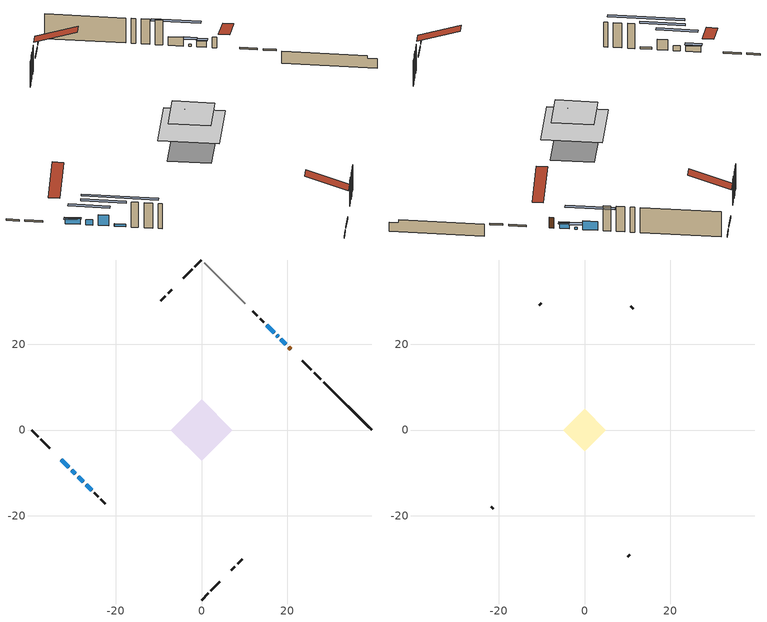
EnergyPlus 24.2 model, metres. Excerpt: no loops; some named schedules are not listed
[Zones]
conditioned space
 floor outside (Floor1 construction): -0.77,0 0,0.77 0.77,0 0,-0.77 z0.23
 floor adiabatic (AdiabaticFloorConstruction): -7.17,0 0,7.17 7.17,0 0,-7.17 z2.67
 floor foundation (Slab1 construction): -5.18,0 0,5.18 5.18,0 0,-5.18 z-2.12
 wall outside (RimJoist1 construction): 0,-39.61 1.53,-38.08 / -39.61,0 -38.08,-1.53 / 0,39.61 -1.53,38.08 / 27.78,11.82 26.26,13.35 z0.23:0.53
 wall outside (RimJoist2 construction): 2.18,-37.42 4.28,-35.33 / -37.42,-2.18 -35.33,-4.28 / -2.18,37.42 -4.28,35.33 / 25.6,14.01 23.51,16.1 z0.23:0.53
 wall outside (AdiabaticWallConstruction 1): 20.85,18.76 20.28,19.32 z0.23:2.26
 wall outside (AdiabaticWallConstruction): 19.63,19.98 18.51,21.09 z0.23:1.37; -32.67,-6.94 -30.91,-8.7 z0.23:1.35; 17.86,21.75 17.56,22.04 z0.23:0.64; 16.91,22.7 15.15,24.46 z0.23:1.93; -30.25,-9.35 -29.43,-10.18 z0.23:1.22; -28.77,-10.83 -27.55,-12.06 z0.23:2.31; -26.89,-12.71 -25.6,-14.01 z0.23:0.69
 wall outside (Wall1 construction): 6.94,-32.67 7.79,-31.81 / -24.94,-14.66 -24.09,-15.52 / -6.94,32.67 -7.79,31.81 / 14.49,25.11 13.64,25.97 z0.23:5.11
 wall outside (Wall2 construction): 8.45,-31.16 9.45,-30.15 / -23.43,-16.17 -22.42,-17.18 / -8.45,31.16 -9.45,30.15 / 12.98,26.62 11.97,27.63 z0.23:5.11
 wall foundation (FoundationWall1 construction): 28.44,11.16,-2.12 28.44,11.16,0.23 38.49,1.12,0.23 38.49,1.12,-0.3 39.61,0,-0.3 39.61,0,-2.12
 wall adiabatic (Wall5 construction): 10.18,29.43 0.66,38.95 z0.23:5.11
 window (WindowConstruction): 19.63,19.98 18.51,21.09 z0.23:1.37
 window (WindowConstruction 1): -32.67,-6.94 -30.91,-8.7 z0.23:1.35
 window (WindowConstruction 5): 17.85,21.75 17.57,22.04 z0.23:0.64
 window (WindowConstruction 2): 16.91,22.7 15.15,24.46 z0.23:1.93
 window (WindowConstruction 3): -30.25,-9.35 -29.43,-10.18 z0.23:1.22
 window (WindowConstruction 4): -28.77,-10.83 -27.55,-12.06 z0.23:2.31
 window (WindowConstruction 6): -26.89,-12.71 -25.6,-14.01 z0.23:0.69
 door (Door): 20.85,18.76 20.28,19.32 z0.23:2.26
 ceiling adiabatic (AdiabaticFloorConstruction): 0,-7.17 7.17,0 0,7.17 -7.17,0 z2.67
attic - vented
 floor to conditioned space (Floor2 construction Reversed): -4.96,0 0,4.96 4.96,0 0,-4.96 z5.11
 floor to conditioned space (Floor3 construction Reversed): -1.7,0 0,1.7 1.7,0 0,-1.7 z5.11
 wall outside (Wall3 construction): 10.11,-29.49 10.6,-29.01 / -21.77,-17.84 -21.28,-18.32 / -10.11,29.49 -10.6,29.01 / 11.32,28.29 10.83,28.77 z0.23:5.11
 roof outside (Roof1 construction): 6.28,-33.33,5.11 1.18,-28.22,7.51 -0.17,-29.57,7.51 4.93,-34.67,5.11; -33.33,-6.28,5.11 -28.22,-1.18,7.51 -29.57,0.17,7.51 -34.67,-4.93,5.11; -6.28,33.33,5.11 -1.18,28.22,7.51 0.17,29.57,7.51 -4.93,34.67,5.11; 21.5,18.1,5.11 16.4,13,7.51 17.74,11.65,7.51 22.85,16.76,5.11
shading: 18.41,21.2 19.73,19.87 20.16,20.3 18.84,21.63 z1.52; -30.8,-8.8 -32.77,-6.83 -33.21,-7.26 -31.24,-9.23 z1.5; 16.92,22.68 18.5,21.11 19.04,21.64 17.46,23.22 z1.55; 13.1,26.51 18.96,20.65 19.39,21.08 13.53,26.94 z4.83; -27.38,-12.23 -32.3,-7.3 -32.73,-7.73 -27.81,-12.66 z4.12; -25.5,-14.11 -30.82,-8.78 -31.25,-9.22 -25.93,-14.54 z5.21; -21.72,-17.89 -30.77,-8.83 -31.2,-9.26 -22.15,-18.32 z6.18
[Building]
Building 1: Terrain=Suburbs
[Site:Location]
Montreal Intl AP_QC: Latitude {deg}=45.47; Longitude {deg}=-73.74; Time Zone {hr}=-5; Elevation {m}=36; Keep Site Location Information=Yes
[Site:GroundTemperature:Shallow]
2.07863, -0.316383, -0.508184, 0.628371, 5.19101, 9.73239, 13.6695, 16.1636, 16.3755, 14.347, 10.5102, 6.10817
[Site:WaterMainsTemperature]
Calculation Method=Schedule; Temperature Schedule=mains temperature schedule
[Material] Roughness=Rough; Thermal Absorptance=0.9
Name | Thickness {m} | Conductivity {W/m-K} | Density {kg/m3} | Specific Heat {J/kg-K} | Solar Absorptance | Visible Absorptance
asphalt or fiberglass shingles | 0.00635 | 0.162714 | 1121.4 | 1465.45 | 0.4 | 0.4
ceiling loosefill ins | 0.254 | 0.0480833 | 16.02 | 1046.75 | 0.7 | 0.7
ceiling loosefill ins 1 | 0.169333 | 0.0480833 | 16.02 | 1046.75 | 0.7 | 0.7
ceiling stud and cavity | 0.1397 | 0.377791 | 65.682 | 1177.47 | 0.7 | 0.7
ceiling stud and cavity 1 | 0.1397 | 0.0839547 | 65.682 | 1177.47 | 0.7 | 0.7
concrete 4.0 in. | 0.1016 | 1.803125 | 2242.8 | 837.4 | 0.7 | 0.7
concrete 8.0 in. | 0.2032 | 1.803125 | 2242.8 | 837.4 | 0.7 | 0.7
door material | 0.04445 | 0.327969 | 512.64 | 1214.23 | 0.7 | 0.7
exterior vertical ins | 0.00209484 | 0.029427 | 32.04 | 1214.23 | 0.7 | 0.7
floor covering | 0.0127 | 0.0433444 | 54.468 | 1339.84 | 0.6 | 0.6
floor rigid ins; rim joist rigid ins | 0.051816 | 0.029427 | 32.04 | 1214.23 | 0.7 | 0.7
floor rigid ins 1; wall rigid ins | 0.512978 | 0.029427 | 32.04 | 1214.23 | 0.7 | 0.7
floor stud and cavity | 0.1397 | 0.406449 | 92.3553 | 1139.71 | 0.7 | 0.7
floor stud and cavity 1 | 0.1397 | 1.75129 | 37.0049 | 1207.88 | 0.7 | 0.7
furniture material conditioned space 1 | 0.1524 | 0.115458 | 640.8 | 1214.23 | 0.6 | 0.6
gypsum board | 0.0127 | 0.160291 | 801 | 837.4 | 0.6 | 0.6
gypsum board 1 | 0.0127 | 0.160291 | 801 | 837.4 | 0.7 | 0.7
osb sheathing 0.5 in. | 0.0127 | 0.115458 | 512.64 | 1214.23 | 0.7 | 0.7
osb sheathing 0.5 in. 1 | 0.0127 | 0.115458 | 512.64 | 1214.23 | 0.4 | 0.4
osb sheathing 0.75 in. | 0.01905 | 0.115458 | 512.64 | 1214.23 | 0.7 | 0.7
osb sheathing 2.0 in. | 0.0508 | 0.115458 | 512.64 | 1214.23 | 0.7 | 0.7
rim joist stud and cavity | 0.0508 | 0.0430867 | 125.044 | 1163.47 | 0.6 | 0.6
rim joist stud and cavity 1 | 0.0508 | 0.208183 | 125.044 | 1163.47 | 0.6 | 0.6
wall stud and cavity | 0.1397 | 0.0959353 | 139.0536 | 1170.24 | 0.7 | 0.7
wall stud and cavity 1 | 0.1397 | 0.0818765 | 139.0536 | 1170.24 | 0.7 | 0.7
wall stud and cavity 2 | 0.0889 | 6.1454 | 50.32683 | 1063.81 | 0.6 | 0.6
wall stud and cavity 3 | 0.1397 | 0.0747385 | 139.0536 | 1170.24 | 0.7 | 0.7
wall stud and cavity 4 | 0.0889 | 0.380278 | 52.3479 | 1209.89 | 0.7 | 0.7
wall stud and cavity 5 | 0.0889 | 0.391764 | 83.0341 | 1211.67 | 0.7 | 0.7
wood siding | 0.0254 | 0.102417 | 544.68 | 1172.36 | 0.4 | 0.4
wood siding 1 | 0.00254 | 0.102417 | 544.68 | 1172.36 | 0.4 | 0.4
wood siding 2; wood siding 3; wood siding 4 | 0.0254 | 0.102417 | 544.68 | 1172.36 | 0.7 | 0.7
[WindowMaterial:SimpleGlazingSystem]
Name | U-Factor {W/m2-K} | Solar Heat Gain Coefficient
WindowMaterial | 1.782892 | 0.39
WindowMaterial 1 | 1.83172 | 0.37
WindowMaterial 2 | 1.62448 | 0.44
WindowMaterial 3 | 1.86295 | 0.36
WindowMaterial 4 | 2.01512 | 0.39
WindowMaterial 5 | 3.09508 | 0.38
WindowMaterial 6 | 5.70412 | 0.6
[Construction]
AdiabaticFloorConstruction: floor stud and cavity 1, floor rigid ins 1, osb sheathing 0.75 in., floor covering
AdiabaticWallConstruction: wood siding 3, wall rigid ins, wall stud and cavity 4, gypsum board
AdiabaticWallConstruction 1: wood siding 4, wall rigid ins, wall stud and cavity 4, gypsum board
Door: door material
Floor1 construction: floor stud and cavity, floor rigid ins, osb sheathing 0.75 in., floor covering
Floor2 construction Reversed: gypsum board, ceiling stud and cavity, ceiling loosefill ins
Floor3 construction Reversed: gypsum board, ceiling stud and cavity 1, ceiling loosefill ins 1
FoundationWall1 construction: concrete 8.0 in., gypsum board 1
furniture construction conditioned space 1: furniture material conditioned space 1
PartitionWallConstruction: gypsum board, wall stud and cavity 5, gypsum board
RimJoist1 construction: wood siding 2, osb sheathing 2.0 in., rim joist stud and cavity
RimJoist2 construction: wood siding 2, rim joist rigid ins, osb sheathing 2.0 in., rim joist stud and cavity 1
Roof1 construction: asphalt or fiberglass shingles
Slab1 construction: concrete 4.0 in.
Wall1 construction: wood siding, osb sheathing 0.5 in., wall stud and cavity, gypsum board
Wall2 construction: wood siding, osb sheathing 0.5 in., wall stud and cavity 1, gypsum board
Wall3 construction: wood siding 1, wall stud and cavity 2
Wall5 construction: osb sheathing 0.5 in. 1, wall stud and cavity 3, gypsum board
WindowConstruction: WindowMaterial
WindowConstruction 1: WindowMaterial 1
WindowConstruction 2: WindowMaterial 2
WindowConstruction 3: WindowMaterial 3
WindowConstruction 4: WindowMaterial 4
WindowConstruction 5: WindowMaterial 5
WindowConstruction 6: WindowMaterial 6
[Zone] Multiplier=1; Part of Total Floor Area=Yes
Name | Volume {m3}
attic - vented | 21.4567
conditioned space | 400.6
[Space]
Name | Zone | Volume {m3}
attic - vented 1 | attic - vented | 21.4567
conditioned space 1 | conditioned space | 400.6
[ZoneInfiltration:EffectiveLeakageArea]
infil attic - vented 1: Zone or Space=attic - vented 1; Schedule=Always On Discrete; Effective Air Leakage Area {cm2}=2197.2; Stack Coefficient=0.000506452; Wind Coefficient=1.52051e-05
[ZoneMixing]
whole house fan mix: Zone or Space=attic - vented; Schedule=Always On Continuous; Design Flow Rate Calculation Method=Flow/Zone; Design Flow Rate {m3/s}=0; Source Zone or Space=conditioned space
[SurfaceProperty:ExposedFoundationPerimeter]
Slab1: Exposed Perimeter Calculation Method=TotalExposedPerimeter; Total Exposed Perimeter {m}=15.789
[InternalMass] Zone or ZoneList=conditioned space; Space or SpaceList=conditioned space 1
Name | Construction | Surface Area {m2}
furniture mass conditioned space 1 | furniture construction conditioned space 1 | 63.1321
partition wall mass | PartitionWallConstruction | 157.83
[Lights]
interior lighting: Zone or ZoneList or Space or SpaceList=conditioned space 1; Schedule=interior lighting schedule; Design Level Calculation Method=LightingLevel; Lighting Level {W}=343.2; Return Air Fraction=0; Fraction Radiant=0.6; Fraction Visible=0.2; Fraction Replaceable=1
[People]
occupants: Zone or ZoneList or Space or SpaceList=conditioned space 1; Number of People Schedule=occupants schedule; Number of People Calculation Method=People; Number of People=3; Fraction Radiant=0.314171; Sensible Heat Fraction=0.56303; Activity Level Schedule=occupants activity schedule; Carbon Dioxide Generation Rate {m3/s-W}=0; Enable ASHRAE 55 Comfort Warnings=No; Mean Radiant Temperature Calculation Type=EnclosureAveraged
[ElectricEquipment] Zone or ZoneList or Space or SpaceList=conditioned space 1; Design Level Calculation Method=EquipmentLevel
Name | Schedule | Design Level {W} | Fraction Latent | Fraction Radiant | Fraction Lost
clothes dryer | clothes dryer schedule | 140.772 | 0.015 | 0.081 | 0.85
clothes washer | clothes washer schedule | 32.1985 | 0.03 | 0.162 | 0.7
cooking range | cooking range schedule | 208.969 | 0.08 | 0.432 | 0.2
dishwasher | dishwasher schedule | 66.8632 | 0.3 | 0.18 | 0.4
fridge | fridge schedule | 72.9452 | 0 | 0.6 | 0
mech vent bath fan 0 | mech vent bath fan 0 schedule | 50.2 | 0 | 0 | 1
mech vent bath fan 1 | mech vent bath fan 1 schedule | 50.2 | 0 | 0 | 1
mech vent house fan | mech vent house fan schedule | 0 | 0 | 0 | 1
mech vent house fan cfis | mech vent house fan cfis schedule | 0 | 0 | 0 | 0
mech vent range fan 0 | mech vent range fan 0 schedule | 57 | 0 | 0 | 1
misc plug loads | misc plug loads schedule | 494.7 | 0.045 | 0.513 | 0.1
whole house fan | Always On Discrete | 0 | 0 | 0 | 1
[OtherEquipment] Zone or ZoneList or Space or SpaceList=conditioned space 1; Design Level Calculation Method=EquipmentLevel
Name | Fuel Type | Schedule | Design Level {W} | Fraction Latent | Fraction Radiant | Fraction Lost
clothes dryer 1 | Electricity | clothes dryer schedule | 0 | 0.015 | 0.081 | 0.85
cooking range 1 | Electricity | cooking range schedule | 0 | 0.08 | 0.432 | 0.2
general water use latent | None | general water use schedule | 59.3978 | 1 | 0 | 0
general water use sensible | None | general water use schedule | -58.539 | 0 | 0.6 | 0
mech vent house fan latent load | None | Always On Discrete | 0 | 1 | 0 | 0
mech vent house fan sensible load | None | Always On Discrete | 0 | 0 | 0 | 0
water heater energy adjustment1 | Electricity | Always On Discrete | 0.01 | 0 | 0 | 1
[ZoneInfiltration:DesignFlowRate] Zone or ZoneList or Space or SpaceList=conditioned space 1; Schedule=Always On Discrete; Design Flow Rate Calculation Method=Flow/Zone; Design Flow Rate {m3/s}=0
infil flow; natural vent flow; whole house fan flow
[ZoneControl:Thermostat]
conditioned space Thermostat: Zone or ZoneList=conditioned space; Control Type Schedule=conditioned space Thermostat Schedule; Control 1=conditioned space temperature setpoint; Temperature Difference Between Cutout And Setpoint {deltaC}=0
[ZoneHVAC:Baseboard:Convective:Electric]
electric baseboard: Availability Schedule=Always On Discrete; Heating Design Capacity {W}=8154.41; Efficiency=1
[Zone equipment]
conditioned space: electric baseboard
[Foundation:Kiva]
Foundation Kiva 1: Initial Indoor Air Temperature {C}=18; Wall Height Above Grade {m}=0.230002; Wall Depth Below Slab {m}=0.2032; Custom Block Material Name 1=exterior vertical ins; Custom Block Depth 1 {m}=2.350008; Custom Block X Position 1 {m}=0.2159; Custom Block Z Position 1 {m}=0
[Foundation:Kiva:Settings]
Soil Conductivity {W/m-K}=0.849921; Soil Density {kg/m3}=1842.3; Soil Specific Heat {J/kg-K}=418.7; Ground Solar Absorptivity=0.9; Ground Thermal Absorptivity=0.9; Ground Surface Roughness {m}=0.03; Far-Field Width {m}=40; Deep-Ground Boundary Condition=ZeroFlux; Deep-Ground Depth {m}=40; Minimum Cell Dimension {m}=0.2; Maximum Cell Growth Coefficient=3; Simulation Timestep=Timestep
[Exterior:Lights]
exterior lighting: Schedule=exterior lighting schedule; Design Level {W}=75.6
[EnergyManagementSystem:GlobalVariable]
infil_program_Qfan
infil_program_Qinf
natural_vent_program_Qnv
natural_vent_program_Qwhf
[EnergyManagementSystem:Sensor]
Name | Output:Variable or Output:Meter Index Key | Output:Variable or Output:Meter
airflow_gain | infil flow | Infiltration Sensible Heat Gain Energy
airflow_gain_1 | natural vent flow | Infiltration Sensible Heat Gain Energy
airflow_gain_2 | whole house fan flow | Infiltration Sensible Heat Gain Energy
airflow_loss | infil flow | Infiltration Sensible Heat Loss Energy
airflow_loss_1 | natural vent flow | Infiltration Sensible Heat Loss Energy
airflow_loss_2 | whole house fan flow | Infiltration Sensible Heat Loss Energy
clg_load_cond |  | Cooling:EnergyTransfer:Zone:CONDITIONED SPACE
clg_sp_s; clg_sp_s_1 | cooling setpoint | Schedule Value
clothes_dryer_exhaust_0_sch_s | clothes dryer exhaust 0 schedule | Schedule Value
conditioned_space_clg_unmet_s | conditioned space | Zone Cooling Setpoint Not Met Time
conditioned_space_htg_unmet_s | conditioned space | Zone Heating Setpoint Not Met Time
cool_season | cooling season schedule | Schedule Value
fridge_tin_s | conditioned space | Zone Mean Air Temperature
htg_load_cond |  | Heating:EnergyTransfer:Zone:CONDITIONED SPACE
htg_sp_s; htg_sp_s_1 | heating setpoint | Schedule Value
ig_ee_conv | clothes dryer | Electric Equipment Convective Heating Energy
ig_ee_conv_2 | cooking range | Electric Equipment Convective Heating Energy
ig_ee_conv_4 | fridge | Electric Equipment Convective Heating Energy
ig_ee_conv_5 | misc plug loads | Electric Equipment Convective Heating Energy
ig_ee_conv_6 | whole house fan | Electric Equipment Convective Heating Energy
ig_ee_rad | clothes dryer | Electric Equipment Radiant Heating Energy
ig_ee_rad_2 | cooking range | Electric Equipment Radiant Heating Energy
ig_ee_rad_4 | fridge | Electric Equipment Radiant Heating Energy
ig_ee_rad_5 | misc plug loads | Electric Equipment Radiant Heating Energy
ig_ee_rad_6 | whole house fan | Electric Equipment Radiant Heating Energy
ig_lgt_conv | interior lighting | Lights Convective Heating Energy
ig_lgt_rad | interior lighting | Lights Radiant Heating Energy
ig_lgt_vis | interior lighting | Lights Visible Radiation Heating Energy
ig_oe_conv | clothes dryer 1 | Other Equipment Convective Heating Energy
ig_oe_conv_1 | cooking range 1 | Other Equipment Convective Heating Energy
ig_oe_conv_2 | general water use latent | Other Equipment Convective Heating Energy
ig_oe_conv_3 | general water use sensible | Other Equipment Convective Heating Energy
ig_oe_conv_4 | water heater energy adjustment1 | Other Equipment Convective Heating Energy
ig_oe_rad | clothes dryer 1 | Other Equipment Radiant Heating Energy
ig_oe_rad_1 | cooking range 1 | Other Equipment Radiant Heating Energy
ig_oe_rad_2 | general water use latent | Other Equipment Radiant Heating Energy
ig_oe_rad_3 | general water use sensible | Other Equipment Radiant Heating Energy
ig_oe_rad_4 | water heater energy adjustment1 | Other Equipment Radiant Heating Energy
ig_ppl_conv | occupants | People Convective Heating Energy
ig_ppl_rad | occupants | People Radiant Heating Energy
im_conv | furniture mass conditioned space 1 | Surface Inside Face Convection Heat Gain Energy
im_conv_1 | partition wall mass | Surface Inside Face Convection Heat Gain Energy
im_ig | furniture mass conditioned space 1 | Surface Inside Face Internal Gains Radiation Heat Gain Energy
im_ig_1 | partition wall mass | Surface Inside Face Internal Gains Radiation Heat Gain Energy
im_lgt | furniture mass conditioned space 1 | Surface Inside Face Lights Radiation Heat Gain Energy
im_lgt_1 | partition wall mass | Surface Inside Face Lights Radiation Heat Gain Energy
im_sol | furniture mass conditioned space 1 | Surface Inside Face Solar Radiation Heat Gain Energy
im_sol_1 | partition wall mass | Surface Inside Face Solar Radiation Heat Gain Energy
im_surf | furniture mass conditioned space 1 | Surface Inside Face Net Surface Thermal Radiation Heat Gain Energy
im_surf_1 | partition wall mass | Surface Inside Face Net Surface Thermal Radiation Heat Gain Energy
mech_vent_bath_fan_0_sch_s | mech vent bath fan 0 schedule | Schedule Value
mech_vent_bath_fan_1_sch_s | mech vent bath fan 1 schedule | Schedule Value
mech_vent_range_fan_0_sch_s | mech vent range fan 0 schedule | Schedule Value
mv_conv | mech vent bath fan 0 | Electric Equipment Convective Heating Energy
mv_conv_1 | mech vent bath fan 1 | Electric Equipment Convective Heating Energy
mv_conv_2 | mech vent house fan | Electric Equipment Convective Heating Energy
mv_conv_3 | mech vent house fan cfis | Electric Equipment Convective Heating Energy
mv_conv_4 | mech vent range fan 0 | Electric Equipment Convective Heating Energy
mv_conv_5 | mech vent house fan latent load | Other Equipment Convective Heating Energy
mv_conv_6 | mech vent house fan sensible load | Other Equipment Convective Heating Energy
mv_rad | mech vent bath fan 0 | Electric Equipment Radiant Heating Energy
mv_rad_1 | mech vent bath fan 1 | Electric Equipment Radiant Heating Energy
mv_rad_2 | mech vent house fan | Electric Equipment Radiant Heating Energy
mv_rad_3 | mech vent house fan cfis | Electric Equipment Radiant Heating Energy
mv_rad_4 | mech vent range fan 0 | Electric Equipment Radiant Heating Energy
mv_rad_5 | mech vent house fan latent load | Other Equipment Radiant Heating Energy
mv_rad_6 | mech vent house fan sensible load | Other Equipment Radiant Heating Energy
natural_vent_s | natural vent schedule | Schedule Value
out_pb_s |  | Site Outdoor Air Barometric Pressure
out_wt_s |  | Site Outdoor Air Humidity Ratio
site_vw_s |  | Site Wind Speed
ss_back_out | Window1 | Surface Window Shortwave from Zone Back Out Window Heat Transfer Rate
ss_back_out_1 | Window2 | Surface Window Shortwave from Zone Back Out Window Heat Transfer Rate
ss_back_out_2 | Window4 | Surface Window Shortwave from Zone Back Out Window Heat Transfer Rate
ss_back_out_3 | Window6 | Surface Window Shortwave from Zone Back Out Window Heat Transfer Rate
ss_back_out_4 | Window7 | Surface Window Shortwave from Zone Back Out Window Heat Transfer Rate
ss_back_out_5 | Window8 | Surface Window Shortwave from Zone Back Out Window Heat Transfer Rate
ss_back_out_6 | Window9 | Surface Window Shortwave from Zone Back Out Window Heat Transfer Rate
ss_conv | Door1 | Surface Inside Face Convection Heat Gain Energy
ss_conv_1 | Window1 | Surface Inside Face Convection Heat Gain Energy
ss_conv_2 | Window2 | Surface Inside Face Convection Heat Gain Energy
ss_conv_3 | Window4 | Surface Inside Face Convection Heat Gain Energy
ss_conv_4 | Window6 | Surface Inside Face Convection Heat Gain Energy
ss_conv_5 | Window7 | Surface Inside Face Convection Heat Gain Energy
ss_conv_6 | Window8 | Surface Inside Face Convection Heat Gain Energy
ss_conv_7 | Window9 | Surface Inside Face Convection Heat Gain Energy
ss_ig | Door1 | Surface Inside Face Internal Gains Radiation Heat Gain Energy
ss_ig_1 | Window1 | Surface Inside Face Internal Gains Radiation Heat Gain Energy
ss_ig_2 | Window2 | Surface Inside Face Internal Gains Radiation Heat Gain Energy
ss_ig_3 | Window4 | Surface Inside Face Internal Gains Radiation Heat Gain Energy
ss_ig_4 | Window6 | Surface Inside Face Internal Gains Radiation Heat Gain Energy
ss_ig_5 | Window7 | Surface Inside Face Internal Gains Radiation Heat Gain Energy
ss_ig_6 | Window8 | Surface Inside Face Internal Gains Radiation Heat Gain Energy
ss_ig_7 | Window9 | Surface Inside Face Internal Gains Radiation Heat Gain Energy
ss_lgt | Door1 | Surface Inside Face Lights Radiation Heat Gain Energy
ss_sol | Door1 | Surface Inside Face Solar Radiation Heat Gain Energy
ss_surf | Door1 | Surface Inside Face Net Surface Thermal Radiation Heat Gain Energy
ss_surf_1 | Window1 | Surface Inside Face Net Surface Thermal Radiation Heat Gain Energy
ss_surf_2 | Window2 | Surface Inside Face Net Surface Thermal Radiation Heat Gain Energy
ss_surf_3 | Window4 | Surface Inside Face Net Surface Thermal Radiation Heat Gain Energy
ss_surf_4 | Window6 | Surface Inside Face Net Surface Thermal Radiation Heat Gain Energy
ss_surf_5 | Window7 | Surface Inside Face Net Surface Thermal Radiation Heat Gain Energy
ss_surf_6 | Window8 | Surface Inside Face Net Surface Thermal Radiation Heat Gain Energy
ss_surf_7 | Window9 | Surface Inside Face Net Surface Thermal Radiation Heat Gain Energy
ss_trans_in | Window1 | Surface Window Transmitted Solar Radiation Rate
ss_trans_in_1 | Window2 | Surface Window Transmitted Solar Radiation Rate
ss_trans_in_2 | Window4 | Surface Window Transmitted Solar Radiation Rate
ss_trans_in_3 | Window6 | Surface Window Transmitted Solar Radiation Rate
ss_trans_in_4 | Window7 | Surface Window Transmitted Solar Radiation Rate
ss_trans_in_5 | Window8 | Surface Window Transmitted Solar Radiation Rate
ss_trans_in_6 | Window9 | Surface Window Transmitted Solar Radiation Rate
ss_trans_out | Window1 | Surface Inside Face Initial Transmitted Diffuse Transmitted Out Window Solar Radiation Rate
ss_trans_out_1 | Window2 | Surface Inside Face Initial Transmitted Diffuse Transmitted Out Window Solar Radiation Rate
ss_trans_out_2 | Window4 | Surface Inside Face Initial Transmitted Diffuse Transmitted Out Window Solar Radiation Rate
ss_trans_out_3 | Window6 | Surface Inside Face Initial Transmitted Diffuse Transmitted Out Window Solar Radiation Rate
ss_trans_out_4 | Window7 | Surface Inside Face Initial Transmitted Diffuse Transmitted Out Window Solar Radiation Rate
ss_trans_out_5 | Window8 | Surface Inside Face Initial Transmitted Diffuse Transmitted Out Window Solar Radiation Rate
ss_trans_out_6 | Window9 | Surface Inside Face Initial Transmitted Diffuse Transmitted Out Window Solar Radiation Rate
s_conv | Floor1 | Surface Inside Face Convection Heat Gain Energy
s_conv_1 | Floor2 | Surface Inside Face Convection Heat Gain Energy
s_conv_10 | RimJoist2:135 | Surface Inside Face Convection Heat Gain Energy
s_conv_11 | RimJoist2:225 | Surface Inside Face Convection Heat Gain Energy
s_conv_12 | RimJoist2:315 | Surface Inside Face Convection Heat Gain Energy
s_conv_13 | RimJoist2:45 | Surface Inside Face Convection Heat Gain Energy
s_conv_14 | Slab1 | Surface Inside Face Convection Heat Gain Energy
s_conv_15 | Wall1:135 | Surface Inside Face Convection Heat Gain Energy
s_conv_16 | Wall1:225 | Surface Inside Face Convection Heat Gain Energy
s_conv_17 | Wall1:315 | Surface Inside Face Convection Heat Gain Energy
s_conv_18 | Wall1:45 | Surface Inside Face Convection Heat Gain Energy
s_conv_19 | Wall2:135 | Surface Inside Face Convection Heat Gain Energy
s_conv_2 | Floor3 | Surface Inside Face Convection Heat Gain Energy
s_conv_20 | Wall2:225 | Surface Inside Face Convection Heat Gain Energy
s_conv_21 | Wall2:315 | Surface Inside Face Convection Heat Gain Energy
s_conv_22 | Wall2:45 | Surface Inside Face Convection Heat Gain Energy
s_conv_23 | Wall5 | Surface Inside Face Convection Heat Gain Energy
s_conv_3 | FoundationWall1 | Surface Inside Face Convection Heat Gain Energy
s_conv_4 | inferred conditioned ceiling | Surface Inside Face Convection Heat Gain Energy
s_conv_5 | inferred conditioned floor | Surface Inside Face Convection Heat Gain Energy
s_conv_6 | RimJoist1:135 | Surface Inside Face Convection Heat Gain Energy
s_conv_7 | RimJoist1:225 | Surface Inside Face Convection Heat Gain Energy
s_conv_8 | RimJoist1:315 | Surface Inside Face Convection Heat Gain Energy
s_conv_9 | RimJoist1:45 | Surface Inside Face Convection Heat Gain Energy
s_ig | Floor1 | Surface Inside Face Internal Gains Radiation Heat Gain Energy
s_ig_1 | Floor2 | Surface Inside Face Internal Gains Radiation Heat Gain Energy
s_ig_10 | RimJoist2:135 | Surface Inside Face Internal Gains Radiation Heat Gain Energy
s_ig_11 | RimJoist2:225 | Surface Inside Face Internal Gains Radiation Heat Gain Energy
s_ig_12 | RimJoist2:315 | Surface Inside Face Internal Gains Radiation Heat Gain Energy
